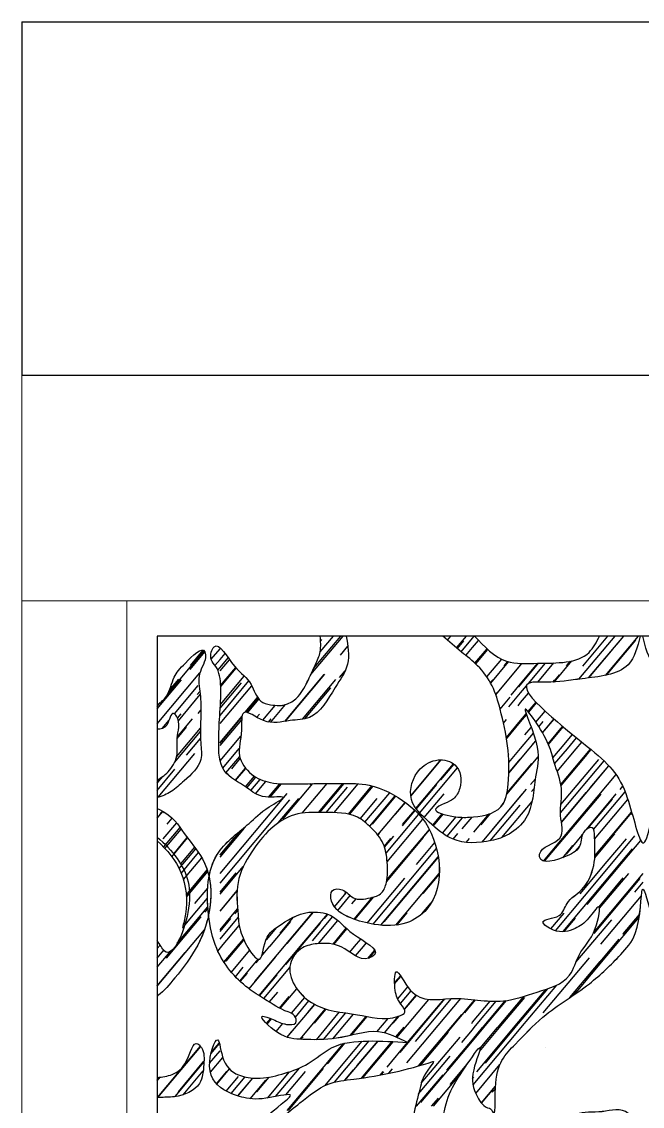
# Model space of a CAD drawing. Header units: millimetres. Extents: x 512961 to 1001058, y -961995 to -458543.
# Drawn here: x 934719 to 935132, y -883324 to -882603 of the extents above; entities that cross this region are included whole.
import ezdxf

# ---------------------------------------------------------------- set-up
doc = ezdxf.new("R2010")
doc.units = ezdxf.units.MM
doc.header["$MEASUREMENT"] = 0
doc.layers.add('txt', color=7, linetype='CONTINUOUS')
doc.layers.add('内线', color=8, linetype='CONTINUOUS')
doc.layers.add('填充', color=250, linetype='CONTINUOUS', lineweight=25)
doc.layers.add('家具外线总', color=147, linetype='CONTINUOUS', lineweight=13)

msp = doc.modelspace()

# ---------------------------------------------------------------- linework, layer by layer
at = {"layer": 'txt'}
for p, q in [((934719.5, -882602.91), (935749.5, -882602.91)), ((934719.5, -882602.91), (934719.5, -882837.91)), ((934719.5, -882837.91), (935568.41, -882837.91))]:
    msp.add_line(p, q, dxfattribs=at)
at = {"layer": '内线'}
for p, q in [((935425.6, -883011.33), (934809.5, -883011.33)), ((934809.5, -883011.33), (934809.5, -885159.02))]:
    msp.add_line(p, q, dxfattribs=at)
at = {"layer": '填充'}
for p, q in [((934911.74, -883036.83), (934933.14, -883011.33)), ((934913.68, -883032.64), (934931.57, -883011.33)), ((934917.87, -883021.95), (934926.78, -883011.33)), ((934918.19, -883014.82), (934919.09, -883013.75)), ((935002.49, -883013.99), (935004.72, -883011.33)), ((935002.52, -883014.02), (935004.77, -883011.33)), ((935008.54, -883019.23), (935015.17, -883011.33)), ((935009.1, -883019.7), (935013.44, -883014.53)), ((935011.61, -883021.78), (935019.14, -883012.8)), ((935015.97, -883011.51), (935016.12, -883011.33)), ((935019.14, -883012.8), (935020.37, -883011.33)), ((935019.14, -883019.06), (935023.19, -883014.24)), ((935089.92, -883039.99), (935113.96, -883011.33)), ((935092.46, -883031.32), (935109.23, -883011.33)), ((935096.3, -883039.19), (935119.68, -883011.33)), ((935107.61, -883037.48), (935129.56, -883011.33)), ((935108.31, -883037.33), (935127.76, -883014.15)), ((935115.24, -883016.82), (935119.85, -883011.33)), ((934816.76, -883049.51), (934840.7, -883020.97)), ((934831.56, -883033.5), (934841.32, -883021.87)), ((934831.61, -883030.82), (934840.12, -883020.68)), ((934845.44, -883026.79), (934851.33, -883019.77)), ((934851.33, -883019.77), (934851.63, -883019.42)), ((934931.35, -883024.04), (934936.29, -883018.16)), ((935014.74, -883024.3), (935019.14, -883019.06)), ((935020.8, -883029.41), (935028.84, -883019.83)), ((935020.86, -883029.46), (935028.9, -883019.88)), ((935021.31, -883029.87), (935029.35, -883020.29)), ((935096.49, -883039.17), (935112.71, -883019.84)), ((934847.97, -883030.9), (934851.33, -883026.9)), ((934851.33, -883026.9), (934854.67, -883022.91)), ((934851.33, -883032.22), (934856.76, -883025.75)), ((934851.41, -883034.56), (934857.71, -883027.06)), ((935028.74, -883038.54), (935038.61, -883026.78)), ((935031.29, -883042.71), (935043.2, -883028.51)), ((935040.29, -883031.22), (935042.68, -883028.36)), ((935073.44, -883041.91), (935085.19, -883027.91)), ((935081.68, -883031.21), (935084.29, -883028.1)), ((934809.5, -883069.63), (934837.95, -883035.72)), ((934849.83, -883034.01), (934851.33, -883032.22)), ((934851.75, -883044.18), (934861.74, -883032.28)), ((934851.78, -883044.95), (934862.09, -883032.67)), ((934930.83, -883038.81), (934934.53, -883034.4)), ((935034.67, -883050.37), (935051.16, -883030.72)), ((935051.09, -883030.49), (935051.16, -883030.41)), ((935051.16, -883043.75), (935063.16, -883029.44)), ((935051.16, -883043.18), (935062.67, -883029.45)), ((935051.16, -883030.41), (935051.83, -883029.61)), ((935051.16, -883030.72), (935052.08, -883029.62)), ((935056.37, -883042.79), (935067.63, -883029.37)), ((935062.65, -883041.93), (935073.31, -883029.23)), ((934809.5, -883059.79), (934825.8, -883040.36)), ((934817.7, -883047.39), (934823.93, -883039.97)), ((934851.33, -883064.07), (934870.51, -883041.22)), ((934851.46, -883059.23), (934865.51, -883042.48)), ((934851.6, -883056.82), (934867.43, -883037.94)), ((934894.4, -883068.08), (934920.6, -883036.86)), ((934894.82, -883068.01), (934921.03, -883036.78)), ((934906.1, -883066.59), (934928.27, -883040.17)), ((935031.03, -883042.25), (935032.61, -883040.37)), ((935044.87, -883050.66), (935051.16, -883043.18)), ((935072.67, -883041.96), (935074, -883040.36)), ((935073.1, -883041.93), (935077.11, -883037.16)), ((935084.56, -883040.73), (935084.78, -883040.47)), ((934820.98, -883063.06), (934836.86, -883044.15)), ((934823.67, -883067.63), (934838.21, -883050.3)), ((934836.2, -883050.26), (934837.96, -883048.16)), ((934851.33, -883069.59), (934872.51, -883044.35)), ((934907.78, -883066.28), (934925.07, -883045.67)), ((935034.59, -883050.15), (935035.73, -883048.8)), ((935043.34, -883058.31), (935051.16, -883049)), ((935049.96, -883045.18), (935051.16, -883043.75)), ((935051.16, -883049), (935055.06, -883044.35)), ((935051.16, -883055.63), (935056.51, -883049.25)), ((934809.5, -883058.17), (934811.64, -883055.61)), ((934868.12, -883062.04), (934876.35, -883052.23)), ((934868.62, -883062.06), (934876.59, -883052.57)), ((934869.64, -883062.29), (934877.17, -883053.32)), ((934879.78, -883067.35), (934888.1, -883057.44)), ((934884.99, -883068.72), (934894.89, -883056.91)), ((934892.96, -883057.34), (934892.99, -883057.31)), ((935037.55, -883059.96), (935044.2, -883052.04)), ((935049.47, -883057.64), (935051.16, -883055.63)), ((935056.18, -883061.61), (935061.43, -883055.35)), ((935056.39, -883061.85), (935061.65, -883055.58)), ((935056.55, -883062.04), (935061.82, -883055.77)), ((934823.07, -883065.9), (934825.44, -883063.08)), ((934836.79, -883062.81), (934838.6, -883060.65)), ((934851.33, -883082.04), (934865.99, -883064.57)), ((934875.79, -883065.35), (934877.61, -883063.18)), ((935051.16, -883067.59), (935054.89, -883063.14)), ((935051.16, -883068.09), (935055.01, -883063.49)), ((935051.16, -883068.47), (935055.11, -883063.76)), ((935061.27, -883068.49), (935067.38, -883061.21)), ((934812.77, -883072.85), (934817.48, -883067.24)), ((934822.8, -883079.49), (934829.11, -883071.97)), ((934822.89, -883078.57), (934833.11, -883066.39)), ((934851.33, -883082.66), (934865.87, -883065.34)), ((934851.33, -883084.1), (934865.73, -883066.95)), ((934883.59, -883068.51), (934885.28, -883066.49)), ((935039.79, -883069.17), (935041.79, -883066.79)), ((935041.68, -883078.89), (935051.16, -883067.59)), ((935041.74, -883079.3), (935051.16, -883068.09)), ((935041.79, -883079.63), (935051.16, -883068.47)), ((935054.06, -883077.09), (935058.29, -883072.04)), ((935063.33, -883071.67), (935066.26, -883068.18)), ((935065.71, -883075.65), (935073.35, -883066.54)), ((935065.78, -883075.77), (935073.45, -883066.63)), ((935069.46, -883082.96), (935079.12, -883071.44)), ((935069.66, -883083.4), (935079.46, -883071.72)), ((934821.13, -883095.37), (934838.3, -883074.91)), ((934822.46, -883091.54), (934838.32, -883072.64)), ((934829.05, -883090.63), (934838.38, -883079.51)), ((934851.41, -883094.41), (934865.22, -883077.95)), ((935051.16, -883086.18), (935059.7, -883076)), ((935077.66, -883086.31), (935085.64, -883076.81)), ((935077.68, -883086.31), (935085.65, -883076.81)), ((935082.24, -883086.31), (935088.36, -883079.02)), ((934853.11, -883099.14), (934864.11, -883086.02)), ((935043.35, -883095.49), (935051.16, -883086.18)), ((935043.37, -883102.48), (935056.93, -883086.31)), ((935056.93, -883086.31), (935061.29, -883081.12)), ((935058.65, -883084.06), (935061.24, -883080.97)), ((935072.61, -883092.35), (935077.68, -883086.31)), ((935072.61, -883092.34), (935077.66, -883086.31)), ((935073.8, -883096.37), (935082.24, -883086.31)), ((935075.5, -883101.35), (935088.11, -883086.31)), ((935077.95, -883110.01), (935097.64, -883086.55)), ((935088.11, -883086.31), (935091.86, -883081.85)), ((934810.27, -883118.53), (934834.63, -883089.5)), ((934855.27, -883102.26), (934864.43, -883091.34)), ((934859.13, -883099.53), (934864.83, -883092.74)), ((934978.11, -883117.47), (934998.08, -883093.67)), ((934978.14, -883117.74), (934998.33, -883093.68)), ((935041.95, -883116.42), (935062.8, -883091.57)), ((935043.05, -883090.2), (935043.3, -883089.9)), ((935043.37, -883102.27), (935050.97, -883093.22)), ((935077.87, -883123.43), (935103.14, -883093.32)), ((935078.05, -883110.59), (935097.98, -883086.84)), ((935078.08, -883110.73), (935095.47, -883090)), ((934809.5, -883113.93), (934821.37, -883099.78)), ((934861.49, -883107.3), (934868.32, -883099.16)), ((934861.73, -883107.45), (934868.5, -883099.38)), ((934981.6, -883126.07), (935006.64, -883096.23)), ((934984.03, -883128.99), (935009.22, -883098.98)), ((934998.11, -883106.96), (935006.93, -883096.46)), ((935042.14, -883115.52), (935058.52, -883096)), ((935077.68, -883128.93), (935106.65, -883094.4)), ((935078.33, -883135.34), (935109.92, -883097.69)), ((935097.39, -883112.27), (935109.76, -883097.52)), ((934809.5, -883109.24), (934813.36, -883104.64)), ((934856.1, -883103.14), (934856.6, -883102.55)), ((934868.34, -883111.59), (934874.21, -883104.6)), ((934869.24, -883112.2), (934875.14, -883105.17)), ((934871.79, -883114.05), (934878.02, -883106.63)), ((934874.96, -883116.16), (934881.82, -883107.98)), ((935057.68, -883110.15), (935060.97, -883106.22)), ((935066.41, -883160.94), (935114.62, -883103.49)), ((934883.48, -883118.46), (934891, -883109.5)), ((934883.68, -883118.46), (934891.2, -883109.51)), ((934884.73, -883118.48), (934892.2, -883109.57)), ((934893.12, -883133.19), (934913.04, -883109.46)), ((934905.89, -883129.12), (934922.46, -883109.37)), ((934905.95, -883129.11), (934922.51, -883109.36)), ((934911.33, -883110.18), (934911.92, -883109.47)), ((934916.81, -883128.55), (934932.96, -883109.31)), ((934917.76, -883128.56), (934933.91, -883109.31)), ((934921.98, -883128.59), (934936.07, -883111.8)), ((934927.17, -883128.67), (934943.2, -883109.56)), ((934936.64, -883129.71), (934952.36, -883110.98)), ((934937.39, -883129.89), (934953.09, -883111.17)), ((934947.71, -883135.1), (934964.13, -883115.53)), ((934981.83, -883126.37), (934995.58, -883109.98)), ((935032.1, -883140.63), (935055.14, -883113.17)), ((935058.45, -883114.66), (935060.16, -883112.63)), ((935078.29, -883135.03), (935094.85, -883115.29)), ((935099.68, -883139.89), (935120.63, -883114.92)), ((935117.24, -883113.33), (935119.03, -883111.2)), ((934851.33, -883169.23), (934895.98, -883116.02)), ((934851.33, -883175.61), (934897.79, -883120.24)), ((934890.01, -883135.58), (934903.64, -883119.34)), ((934936.73, -883129.73), (934948.15, -883116.12)), ((934944.55, -883132.86), (934955.81, -883119.44)), ((934950.82, -883137.84), (934967.82, -883117.58)), ((934952.68, -883136.38), (934968.25, -883117.84)), ((934956.18, -883143.6), (934974.37, -883121.92)), ((934968.08, -883129.73), (934974.53, -883122.04)), ((934987.07, -883132.01), (935000.31, -883116.22)), ((935025.6, -883148.36), (935052.48, -883116.32)), ((935038.62, -883145.29), (935058.79, -883121.26)), ((935067.15, -883161.11), (935104.65, -883116.42)), ((935094.89, -883139.97), (935114.71, -883116.35)), ((935095.9, -883139.31), (935112.32, -883119.74)), ((935100.36, -883146.45), (935122.49, -883120.08)), ((934809.5, -883132.52), (934812.04, -883129.49)), ((934811.57, -883129.43), (934811.88, -883129.06)), ((934811.88, -883129.06), (934813.02, -883127.71)), ((934812.04, -883129.49), (934812.4, -883129.06)), ((934812.4, -883129.06), (934813.37, -883127.9)), ((934813.7, -883128.95), (934814.19, -883128.37)), ((934961.68, -883155.64), (934983.41, -883129.74)), ((934972.54, -883137.44), (934981.01, -883127.34)), ((934972.68, -883136.71), (934980.74, -883127.09)), ((934992.78, -883137.16), (934999.08, -883129.65)), ((934993.02, -883137.37), (934999.41, -883129.75)), ((934993.21, -883137.53), (934999.68, -883129.82)), ((935020.11, -883141.77), (935030.35, -883129.56)), ((935024.85, -883136.81), (935031.17, -883129.26)), ((935030.91, -883147.49), (935050.77, -883123.82)), ((935100.54, -883157.45), (935124.98, -883128.33)), ((935111.52, -883144.87), (935125.09, -883128.71)), ((935124.59, -883130.03), (935125.24, -883129.25)), ((934813.56, -883146.27), (934822.53, -883135.58)), ((934816.17, -883136.4), (934819.57, -883132.35)), ((934962.45, -883161.35), (934986.2, -883133.04)), ((934999.23, -883142.42), (935008.37, -883131.53)), ((935002.28, -883144.42), (935012.5, -883132.25)), ((935012.25, -883139.57), (935018.86, -883131.68)), ((934813.85, -883151.62), (934824.76, -883138.62)), ((934814.69, -883152.5), (934825.47, -883139.65)), ((934851.33, -883158.27), (934867.51, -883139)), ((934851.33, -883157.02), (934865.1, -883140.61)), ((934956.3, -883143.76), (934957.33, -883142.54)), ((934960.64, -883151.62), (934966.78, -883144.31)), ((934962.27, -883173.52), (934990.51, -883139.87)), ((934977.26, -883156.15), (934990.67, -883140.17)), ((935006.32, -883146.42), (935009.5, -883142.64)), ((935081.6, -883156.35), (935092.18, -883143.74)), ((935091.67, -883143.81), (935092.64, -883142.65)), ((935100.46, -883158.78), (935113.83, -883142.85)), ((935112.91, -883161.3), (935127.2, -883144.27)), ((934819.3, -883158.02), (934829.73, -883145.58)), ((934820.75, -883155.85), (934829.56, -883145.35)), ((934851.33, -883156.77), (934860.66, -883145.66)), ((934960.5, -883151.21), (934965, -883145.86)), ((934962.07, -883174.64), (934986.63, -883145.37)), ((934981.86, -883163.13), (934994.13, -883148.5)), ((935006.45, -883146.47), (935006.49, -883146.43)), ((935015.03, -883148.5), (935017.16, -883145.96)), ((935025.62, -883148.35), (935026.34, -883147.49)), ((935079.16, -883158.72), (935085.91, -883150.68)), ((935087.28, -883154.66), (935090.55, -883150.76)), ((935108.8, -883161.3), (935121.5, -883146.16)), ((935119.25, -883161.3), (935131.01, -883147.29)), ((934824.16, -883165.93), (934835.26, -883152.7)), ((934825.35, -883162.83), (934834.6, -883151.81)), ((934825.58, -883169.12), (934837.14, -883155.34)), ((934827.02, -883173.29), (934839.26, -883158.71)), ((934953.19, -883202.93), (934995.34, -883152.69)), ((934958.34, -883203.61), (934996.45, -883158.19)), ((934960.4, -883201.35), (934996.48, -883158.36)), ((935100.51, -883157.99), (935105.76, -883151.74)), ((935118.49, -883161.3), (935125.61, -883152.8)), ((934851.33, -883183), (934866.79, -883164.57)), ((935074.33, -883207.27), (935112.91, -883161.3)), ((935079.53, -883207.72), (935118.49, -883161.3)), ((935090.78, -883182.77), (935108.8, -883161.3)), ((935095.38, -883189.75), (935119.25, -883161.3)), ((934828.91, -883183.74), (934842.91, -883167.05)), ((934828.99, -883184.9), (934843.19, -883167.97)), ((934829.93, -883182.27), (934842.85, -883166.87)), ((934851.33, -883181.68), (934862.17, -883168.76)), ((934949.13, -883202.14), (934974.18, -883172.28)), ((934962.16, -883174.14), (934966.51, -883168.97)), ((934968.26, -883203.56), (934997.09, -883169.2)), ((934986.44, -883182.57), (934997.06, -883169.92)), ((935099.73, -883208.37), (935132.66, -883169.12)), ((935099.96, -883209.2), (935130.68, -883172.58)), ((935103.3, -883191.34), (935119.45, -883172.09)), ((935103.66, -883192.33), (935123.02, -883169.27)), ((934834.53, -883189.25), (934843.13, -883179)), ((935127.07, -883181.6), (935132.66, -883174.93)), ((934832.29, -883198.3), (934843, -883185.54)), ((934851.33, -883194.14), (934862.69, -883180.61)), ((934851.33, -883194.2), (934862.68, -883180.67)), ((934927.36, -883191.28), (934935.37, -883181.73)), ((934929.65, -883193.81), (934937.93, -883183.94)), ((934934.27, -883182.47), (934935.08, -883181.51)), ((934938.87, -883189.45), (934941.74, -883186.02)), ((934940.42, -883199.56), (934952.6, -883185.05)), ((934940.74, -883199.67), (934953.13, -883184.91)), ((934940.99, -883199.76), (934953.55, -883184.8)), ((935104.56, -883216.17), (935131.46, -883184.11)), ((934837.39, -883198.3), (934843.26, -883191.3)), ((934841.28, -883194.98), (934843.35, -883192.51)), ((934851.33, -883206.59), (934862.99, -883192.69)), ((934861.13, -883196.04), (934863.07, -883193.73)), ((934895.88, -883215.77), (934913.47, -883194.81)), ((934985.56, -883196.1), (934991.68, -883188.8)), ((934991.04, -883189.55), (934991.71, -883188.74)), ((934828.14, -883203.25), (934832.29, -883198.3)), ((934828.14, -883210.64), (934838.49, -883198.3)), ((934828.14, -883209.32), (934837.39, -883198.3)), ((934838.49, -883198.3), (934838.74, -883198)), ((934851.33, -883212.79), (934863.43, -883198.37)), ((934851.33, -883207.72), (934858.6, -883199.06)), ((934884.4, -883217.76), (934898.31, -883201.19)), ((934891.29, -883208.79), (934900.19, -883198.19)), ((934893.96, -883217.76), (934912.84, -883195.25)), ((934900.84, -883198.16), (934901.23, -883197.7)), ((934904.67, -883217.76), (934922.73, -883196.23)), ((934912.77, -883213.92), (934926.25, -883197.86)), ((934916.74, -883215.82), (934929.68, -883200.4)), ((934920.69, -883199.23), (934923.1, -883196.36)), ((934968.9, -883203.48), (934975.69, -883195.39)), ((935071.24, -883206.06), (935080.03, -883195.59)), ((935080.19, -883207.85), (935087.7, -883198.9)), ((935086.98, -883249.58), (935130, -883198.31)), ((935087.98, -883228.18), (935111.71, -883199.91)), ((935119.24, -883209.84), (935130.22, -883196.76)), ((935119.33, -883209.42), (935130.27, -883196.37)), ((934822.96, -883215.5), (934828.14, -883209.32)), ((934827.79, -883203.66), (934828.14, -883203.25)), ((934828.14, -883221.84), (934840.94, -883206.58)), ((934839.12, -883208.69), (934840.98, -883206.47)), ((934852.41, -883217.76), (934864.1, -883203.83)), ((934882.18, -883213.2), (934889.04, -883205.02)), ((934905.15, -883217.76), (934918.16, -883202.25)), ((934926.45, -883216.2), (934935.3, -883205.66)), ((934926.81, -883216.28), (934935.54, -883205.87)), ((934927.08, -883216.34), (934935.72, -883206.04)), ((934815.7, -883225.46), (934828.14, -883210.64)), ((934862.76, -883217.76), (934866.94, -883212.77)), ((934862.86, -883217.76), (934866.98, -883212.85)), ((934863.66, -883217.76), (934867.25, -883213.47)), ((934940.75, -883217.76), (934944.93, -883212.78)), ((934946.64, -883217.76), (934948.74, -883215.26)), ((934948.05, -883215.87), (934948.63, -883215.18)), ((935093.66, -883240.33), (935116.71, -883212.87)), ((934809.5, -883219.08), (934811.45, -883216.75)), ((934809.5, -883225.47), (934813.88, -883220.24)), ((934809.5, -883231.54), (934818.18, -883221.19)), ((934809.5, -883243.99), (934828.14, -883221.77)), ((934809.5, -883244.06), (934828.14, -883221.84)), ((934828.14, -883221.77), (934828.36, -883221.51)), ((934849.87, -883220.79), (934852.57, -883217.57)), ((934853.98, -883228.22), (934862.92, -883217.57)), ((934854.03, -883228.29), (934863.02, -883217.57)), ((934855.41, -883227.58), (934863.81, -883217.57)), ((934858.94, -883234.89), (934871.03, -883220.47)), ((934874.44, -883241.02), (934894.11, -883217.57)), ((934877.28, -883250.4), (934904.82, -883217.57)), ((934878.96, -883224.24), (934884.56, -883217.57)), ((934879.35, -883223.01), (934880.53, -883221.61)), ((934895.12, -883229.71), (934905.3, -883217.57)), ((934937.57, -883221.55), (934940.75, -883217.76)), ((934941.41, -883223.99), (934946.64, -883217.76)), ((934949.7, -883225.68), (934954.25, -883220.25)), ((934950.46, -883225.46), (934954.46, -883220.69)), ((934864.48, -883240.74), (934876.63, -883226.26)), ((934870.62, -883245.88), (934888.2, -883224.92)), ((934875.26, -883228.65), (934877.24, -883226.29)), ((935066.16, -883261.94), (935096.88, -883225.33)), ((935083.85, -883251.7), (935103.97, -883227.72)), ((934861.54, -883237.8), (934866.82, -883231.51)), ((934864.84, -883241.07), (934869.5, -883235.51)), ((934877.59, -883250.6), (934889.36, -883236.57)), ((934880.47, -883252.42), (934897.77, -883231.8)), ((934967.4, -883241.77), (934971.25, -883237.18)), ((934967.43, -883242.59), (934971.57, -883237.66)), ((934967.42, -883242.43), (934968.78, -883240.82)), ((934969.47, -883252.62), (934976.16, -883244.64)), ((935051.37, -883271.82), (935075.25, -883243.36)), ((934884.1, -883254.72), (934889.71, -883248.03)), ((934890.83, -883258.66), (934897.35, -883250.89)), ((934891.12, -883258.81), (934897.38, -883251.35)), ((934891.35, -883258.92), (934902.38, -883245.78)), ((934898.8, -883262.12), (934907.61, -883251.61)), ((934971, -883288.16), (935000.82, -883252.62)), ((934971.31, -883255.69), (934978.34, -883247.31)), ((934973.91, -883259.42), (934981.69, -883250.15)), ((934974.02, -883259.65), (934981.89, -883250.28)), ((934975.6, -883295.14), (935011.47, -883252.39)), ((934981.39, -883280.85), (935005.33, -883252.32)), ((935035.77, -883271.82), (935053.31, -883250.92)), ((935036.97, -883271.82), (935053.89, -883251.65)), ((935046.5, -883271.82), (935067.97, -883246.22)), ((935047.42, -883271.82), (935069.26, -883245.78)), ((935084.47, -883251.28), (935087.9, -883247.19)), ((934896.01, -883278.09), (934914.29, -883256.31)), ((934901.43, -883264.61), (934910.43, -883253.89)), ((934904.59, -883279.44), (934921.52, -883259.26)), ((934909.65, -883261.64), (934914.17, -883256.25)), ((934914.25, -883268.61), (934921.98, -883259.39)), ((934968.92, -883278.18), (934990.1, -883252.94)), ((934976.02, -883281.63), (935000.33, -883252.66)), ((934983.88, -883296.99), (935019.11, -883255.01)), ((934989.14, -883253.04), (934989.29, -883252.85)), ((935013.99, -883261.84), (935019.11, -883255.74)), ((935019.14, -883254.97), (935020.65, -883253.16)), ((935019.14, -883255.69), (935021.22, -883253.22)), ((935019.14, -883268.15), (935030.95, -883254.08)), ((935019.73, -883253.75), (935020.26, -883253.12)), ((935020.17, -883271.82), (935034.97, -883254.18)), ((935025.75, -883271.82), (935040.85, -883253.82)), ((935026.52, -883271.82), (935041.71, -883253.71)), ((934882.2, -883268.94), (934885.01, -883265.6)), ((934882.43, -883269.17), (934885.32, -883265.73)), ((934882.61, -883269.34), (934885.56, -883265.82)), ((934915.4, -883279.69), (934930.85, -883261.28)), ((934915.42, -883279.69), (934930.86, -883261.28)), ((934920.05, -883279.6), (934934.92, -883261.88)), ((934935.5, -883268.19), (934940.16, -883262.64)), ((934937.92, -883276.89), (934948.55, -883264.23)), ((934938.65, -883276.72), (934949.05, -883264.33)), ((934938.83, -883276.68), (934949.17, -883264.36)), ((934955.61, -883274.4), (934963.04, -883265.55)), ((934960.67, -883275.21), (934969.95, -883264.15)), ((934966.41, -883268.71), (934970.36, -883264.01)), ((934983.32, -883297.15), (935012.05, -883262.91)), ((934888.61, -883274.26), (934893.08, -883268.93)), ((934926.33, -883279.12), (934935.5, -883268.19)), ((934968.28, -883277.89), (934973.78, -883271.34)), ((935011.99, -883281.57), (935019.11, -883273.09)), ((935018.58, -883268.82), (935019.11, -883268.19)), ((935019.11, -883273.09), (935020.28, -883271.68)), ((935019.11, -883279.73), (935025.86, -883271.68)), ((935019.11, -883280.65), (935026.63, -883271.68)), ((935019.53, -883309.76), (935051.48, -883271.68)), ((935021.97, -883301.05), (935046.61, -883271.68)), ((935023.78, -883287.53), (935037.08, -883271.68)), ((935024.35, -883285.43), (935035.88, -883271.68)), ((935027.77, -883295.24), (935047.53, -883271.68)), ((934895.88, -883278.05), (934898.9, -883274.45)), ((934905.14, -883279.46), (934906.56, -883277.77)), ((934935.5, -883298.37), (934950.44, -883280.56)), ((934935.5, -883305.56), (934956.44, -883280.6)), ((934935.5, -883293.1), (934945.93, -883280.67)), ((934942.55, -883296.8), (934956.14, -883280.6)), ((934945.36, -883305.21), (934965.69, -883280.98)), ((934946.37, -883305.06), (934966.53, -883281.03)), ((934984.7, -883296.75), (935003.23, -883274.65)), ((934984.78, -883321.56), (935019.11, -883280.65)), ((934985.12, -883308.69), (935010.9, -883277.97)), ((935002.11, -883299.99), (935019.11, -883279.73)), ((934809.71, -883318.16), (934838.36, -883284.02)), ((934809.98, -883318.14), (934838.48, -883284.18)), ((934844.43, -883295.36), (934851.33, -883287.14)), ((934845.29, -883289.09), (934850.96, -883282.33)), ((934845.47, -883288.31), (934850.85, -883281.9)), ((934896.07, -883326.77), (934933.45, -883282.23)), ((934922.69, -883295.74), (934934.17, -883282.06)), ((934923.43, -883295.04), (934934.35, -883282.02)), ((934962.4, -883297.86), (934976.01, -883281.64)), ((935067.53, -883285.21), (935067.53, -883285.21)), ((934821.42, -883317.53), (934840.63, -883294.64)), ((934823.67, -883314.28), (934840.67, -883294.03)), ((934844.94, -883301.39), (934853.18, -883291.57)), ((934921.19, -883310.16), (934935.5, -883293.1)), ((934983.27, -883315.8), (935004.31, -883290.72)), ((935004.24, -883309.39), (935016.41, -883294.88)), ((934826.89, -883316.28), (934840.14, -883300.48)), ((934849, -883309), (934855.91, -883300.77)), ((934849.17, -883309.19), (934857.6, -883299.14)), ((934882.86, -883318.47), (934897.45, -883301.08)), ((934882.88, -883318.47), (934897.47, -883301.08)), ((934888.27, -883317.48), (934904.18, -883298.52)), ((934895.14, -883316.29), (934908.08, -883300.87)), ((934897.12, -883326.22), (934920.16, -883298.76)), ((934927.43, -883307.98), (934935.5, -883298.37)), ((934935.5, -883305.2), (934940.01, -883299.82)), ((934957.98, -883303.13), (934959.87, -883300.88)), ((934958.52, -883303.03), (934960.25, -883300.97)), ((934963.63, -883302.02), (934966.03, -883299.16)), ((934981.99, -883323.96), (934999.58, -883303.01)), ((934993.21, -883323.96), (935011.44, -883302.23)), ((935021.32, -883315.37), (935037.44, -883296.16)), ((934809.5, -883307.03), (934811.55, -883304.58)), ((934809.5, -883306.27), (934810.85, -883304.65)), ((934855.39, -883313.85), (934863.58, -883304.09)), ((934858.75, -883315.48), (934867.98, -883304.48)), ((934863.11, -883317.1), (934873.09, -883305.2)), ((934863.24, -883317.14), (934873.25, -883305.22)), ((934871.44, -883318.94), (934881.86, -883306.53)), ((934875.84, -883314.38), (934884.09, -883304.56)), ((934896.8, -883326.77), (934915.75, -883304.19)), ((934934.25, -883306.69), (934935.5, -883305.2)), ((934934.59, -883306.64), (934935.5, -883305.56)), ((935019.2, -883305.44), (935020.08, -883304.39)), ((935019.26, -883304.28), (935019.43, -883304.07)), ((935025.06, -883321.76), (935034.47, -883310.55)), ((935025.19, -883321.92), (935034.45, -883310.9)), ((935032.35, -883314.68), (935034.39, -883312.26)), ((934992.02, -883323.96), (934996.56, -883318.54))]:
    msp.add_line(p, q, dxfattribs=at)
for points in [[(934976.05, -883281.64), (934956.73, -883274.49), (934928.83, -883278.78), (934906.3, -883279.5), (934889.49, -883274.85), (934879.47, -883264.13), (934886.62, -883266.27), (934895.57, -883269.49), (934901.65, -883268.42), (934900.94, -883263.77), (934896.64, -883261.27), (934880.9, -883252.69), (934870.17, -883245.54), (934849.13, -883219.14), (934843.75, -883196.59), (934850.45, -883155.1), (934870.67, -883135.89), (934883.93, -883124.96), (934893.21, -883118.67), (934881.61, -883118.33), (934869.01, -883112.04), (934854.1, -883100.78), (934850.45, -883081.57), (934851.11, -883064.68), (934851.78, -883044.81), (934848.46, -883031.56), (934845.48, -883026.92), (934847.37, -883018.47), (934860.92, -883031.32), (934872.04, -883043.47), (934878.47, -883054.58), (934884.9, -883057.01), (934896.19, -883056.49), (934903.31, -883051.46), (934910.09, -883040.35), (934914.78, -883030.28), (934917.91, -883021.77), (934917.91, -883011.33)], [(934935.17, -883011.33), (934936.09, -883030.02), (934927.85, -883045.57), (934910.75, -883065.39), (934897.94, -883067.53), (934880.24, -883067.53), (934867.11, -883062.35), (934865.58, -883073.94), (934864.36, -883091.01), (934872.3, -883103.21), (934884.81, -883108.7), (934902.51, -883109.62), (934932.12, -883109.31), (934950.43, -883110.53), (934975.46, -883122.73), (934985.53, -883132.19), (934988.76, -883192.87), (934975.36, -883201.98), (934953.91, -883203.05), (934938.36, -883198.77), (934925.49, -883187.51), (934926.03, -883180.55), (934932.46, -883180.01), (934939.97, -883185.37), (934951.23, -883185.37), (934958.74, -883182.15), (934961.95, -883175.19), (934962.49, -883161.79), (934959.81, -883149.47), (934951.77, -883138.76), (934942.65, -883131.79), (934920.67, -883128.58), (934900.83, -883130.18), (934872.41, -883154.83), (934863.3, -883175.19), (934863.3, -883196.62), (934865.44, -883208.95), (934877.77, -883226.09), (934882.6, -883211.62), (934889.57, -883204.66), (934910.48, -883195.01), (934924.96, -883197.16), (934939.97, -883209.48), (934953.91, -883223.41), (934950.16, -883225.55), (934931.93, -883218.05), (934915.84, -883215.91), (934906.19, -883218.59), (934898.15, -883229.31), (934912.09, -883255.02), (934942.65, -883263.06), (934970, -883264.13), (934974.29, -883261.45), (934971.6, -883256.09), (934967.85, -883246.99), (934968.39, -883234.66), (934978.04, -883246.99), (935004.85, -883252.34), (935039.7, -883253.95), (935062.22, -883248.06), (935083.67, -883236.81), (935090.1, -883223.41), (935100.83, -883205.73), (935102.97, -883191.26), (935096.54, -883198.77), (935087.42, -883205.73), (935072.95, -883206.8), (935065.97, -883201.44), (935076.7, -883197.16), (935082.06, -883189.12), (935091.71, -883180.01), (935099.75, -883163.94), (935100.29, -883144.65), (935098.68, -883138.76), (935093.86, -883140.9), (935090.64, -883150.54), (935082.06, -883157.51), (935063.83, -883158.05), (935063.83, -883156.44), (935077.23, -883145.72), (935077.77, -883130.72), (935078.3, -883112.5), (935073.48, -883095.36), (935069.73, -883083.57), (935054.18, -883060), (935062.22, -883085.18), (935061.15, -883105), (935054.72, -883132.33), (935043.46, -883143.04), (935031.66, -883147.33), (935005.92, -883146.26), (934990.37, -883135.01), (934978.58, -883120), (934984.48, -883099.64), (934996.27, -883093.75), (935007.53, -883096.97), (935010.75, -883112.5), (935006.46, -883119.47), (935000.56, -883122.68), (934994.66, -883126.43), (935006.46, -883131.25), (935017.18, -883131.79), (935038.09, -883124.83), (935042.92, -883109.82), (935037.56, -883060), (935032.19, -883044.46), (935022.54, -883031.06), (935011.82, -883021.96), (934999.49, -883011.33)], [(935020.43, -883011.33), (935041.8, -883028.09), (935062.71, -883029.45), (935096.65, -883022.18), (935103.66, -883011.33)], [(935130.65, -883011.33), (935122.64, -883030.39), (935091.99, -883039.72), (935067.99, -883042.05), (935058.41, -883042.14), (935095.35, -883084.68), (935122.08, -883118.86), (935132.31, -883148.8), (935145.46, -883109.36), (935163.73, -883087.46), (935184.93, -883067.74), (935201, -883053.14), (935212.7, -883042.92), (935196.62, -883047.3), (935174.7, -883045.11), (935151.31, -883039.26), (935140.35, -883031.23), (935132.31, -883011.33)], [(934967.99, -883512.17), (934965.86, -883507.9), (934955.17, -883510.46), (934926.55, -883509.18), (934906.9, -883506.19), (934882.12, -883494.66), (934868.45, -883477.59), (934856.05, -883462.64), (934843.34, -883427.7), (934845.33, -883395.75), (934852.51, -883379.9), (934877.59, -883336.13), (934892.04, -883322.56), (934898.18, -883316.87), (934884.6, -883318.18), (934867.07, -883318.18), (934856.12, -883314.24), (934844.41, -883297.37), (934849.78, -883279.86), (934853.72, -883293.08), (934865.52, -883303.81), (934878.04, -883305.23), (934894.49, -883302.02), (934909.88, -883295.58), (934925.97, -883284.86), (934949.58, -883280.57), (934976.05, -883281.64)]]:
    msp.add_spline(points, degree=3, dxfattribs=at)
for points, knots in [([(934844.05, -883171.34), (934845.13, -883165.47), (934850.29, -883151.15), (934869.63, -883137.98), (934879.63, -883126.67), (934899.21, -883116.66), (934878.39, -883120.2), (934868.8, -883110.68), (934850.73, -883102.66), (934850.22, -883082.05), (934851.08, -883063.74), (934852.39, -883047.16), (934850.84, -883033.31), (934843.86, -883026.7), (934848.35, -883010.88), (934860.59, -883034.04), (934872.63, -883040.64), (934875.84, -883054.72), (934886.39, -883057.65), (934895.72, -883057.88), (934904.97, -883050.86), (934909.88, -883040.9), (934914.46, -883030.95), (934918.84, -883021.47), (934918.23, -883014.87), (934917.91, -883011.33)], [207.964927, 207.964927, 207.964927, 207.964927, 222.698126, 246.03996, 260.419259, 269.801299, 279.512328, 291.296044, 306.937716, 323.301936, 337.449089, 354.089607, 365.518618, 370.132485, 377.376785, 393.003541, 406.78764, 417.529052, 423.278847, 432.742429, 440.040737, 450.931542, 460.227091, 467.812622, 476.54903, 476.54903, 476.54903, 476.54903]), ([(934935.17, -883011.33), (934936.33, -883017.79), (934938.58, -883030.32), (934925.85, -883047.45), (934916.28, -883066.79), (934895.96, -883067.03), (934882.36, -883071.45), (934864.58, -883056.88), (934866.61, -883077.43), (934861.61, -883090.02), (934871.31, -883104.41), (934886.01, -883109.96), (934906.56, -883109.5), (934928.27, -883109.29), (934953.86, -883109.3), (934972.24, -883119.46), (934997.68, -883141.73), (935002.96, -883185.05), (934974.24, -883204.44), (934955.35, -883204.05), (934938.11, -883199.37), (934925.17, -883192.4), (934924.35, -883179.22), (934934.33, -883179.17), (934939.65, -883187.56), (934950.29, -883185.75), (934959.5, -883183.27), (934962.98, -883173.15), (934962.8, -883162.16), (934960.83, -883148.7), (934952.46, -883138.99), (934940.22, -883128.52), (934921.35, -883128.7), (934894.19, -883128.1), (934874.02, -883150.12), (934861.25, -883174.24), (934863.21, -883194.32), (934864.21, -883210.38), (934879.66, -883235.98), (934880.17, -883211.33), (934893, -883202.13), (934906.91, -883193.22), (934928.13, -883196.17), (934936.19, -883209.5), (934959.95, -883220.49), (934944.76, -883228.92), (934933.58, -883215.81), (934917.9, -883215.21), (934904.61, -883217.77), (934892.43, -883233.94), (934911.41, -883260.91), (934941.99, -883261.39), (934961.15, -883267.97), (934976.26, -883261.72), (934969.99, -883254.54), (934967.18, -883247.75), (934967.09, -883226.87), (934980.1, -883257.03), (935007.81, -883249.28), (935036.26, -883257.22), (935062, -883247.74), (935084.28, -883241.69), (935089.87, -883220.06), (935100.82, -883211.93), (935105.78, -883185.13), (935096.01, -883200.67), (935087.05, -883206.62), (935075.7, -883209.75), (935060.92, -883199.55), (935078.89, -883199.38), (935081.33, -883187.06), (935094.15, -883180.21), (935101.36, -883162.91), (935100.47, -883150.95), (935100.03, -883136.91), (935090.94, -883141.68), (935092.3, -883151.92), (935081.23, -883158.77), (935063.76, -883164.04), (935063.75, -883150.86), (935082.2, -883148.99), (935075.93, -883128.86), (935080.43, -883112.79), (935073.35, -883096.72), (935069.95, -883079.8), (935045.61, -883045.75), (935065.67, -883085.38), (935059.96, -883106.69), (935059.39, -883130.03), (935044.71, -883143.5), (935027.7, -883149.08), (935006.6, -883149.7), (934990.62, -883135.15), (934974.42, -883120.91), (934981.04, -883099.77), (934995.36, -883092.27), (935010.64, -883095.67), (935012.85, -883110.45), (935007.18, -883119.87), (935000.94, -883122.44), (934989.74, -883127.75), (935007.45, -883131.9), (935019.69, -883132.06), (935040.06, -883129.08), (935045.48, -883097.2), (935040.89, -883070.9), (935033.06, -883044.05), (935023.62, -883031.07), (935011.12, -883021.64), (935003.55, -883014.93), (934999.49, -883011.33)], [0, 0, 0, 0, 15.656705, 30.387061, 52.292814, 63.165698, 77.981727, 89.790381, 99.574477, 113.902957, 126.083554, 137.518359, 152.354107, 177.131991, 192.488985, 215.790988, 227.351199, 278.211896, 291.773438, 309.747432, 323.243134, 337.550395, 343.39715, 348.801735, 356.520295, 365.94265, 372.777199, 379.197854, 390.416544, 400.970557, 412.182969, 421.783767, 440.375625, 457.036049, 488.51654, 507.185442, 525.123361, 535.591257, 553.266412, 566.028018, 574.275641, 593.546139, 605.795377, 622.051337, 638.543825, 642.159435, 658.656922, 672.238843, 680.621297, 691.835285, 716.317688, 742.763441, 765.666091, 769.900647, 774.915424, 783.159535, 793.482305, 806.581698, 829.461872, 858.660873, 878.144272, 898.412167, 910.848625, 928.155425, 940.394045, 948.663855, 958.263456, 970.413977, 977.773276, 987.437396, 995.523937, 1006.630002, 1021.672602, 1037.821382, 1042.932518, 1047.353033, 1055.860147, 1065.108599, 1080.37194, 1081.717974, 1096.078103, 1108.641865, 1123.894312, 1138.800397, 1149.154723, 1172.787665, 1194.911926, 1211.528041, 1235.02056, 1248.029134, 1258.535124, 1280.093377, 1296.156923, 1312.128169, 1329.868341, 1340.903128, 1350.702515, 1363.981955, 1370.829218, 1376.448454, 1382.299412, 1392.962815, 1401.951809, 1420.396481, 1433.585119, 1475.527028, 1489.283159, 1503.099581, 1514.874092, 1528.494789, 1528.494789, 1528.494789, 1528.494789]), ([(935020.43, -883011.33), (935027.07, -883018.37), (935038.82, -883030.84), (935066.95, -883028.75), (935093.99, -883030.09), (935101.6, -883015.33), (935103.66, -883011.33)], [0, 0, 0, 0, 22.724807, 40.261186, 69.313209, 80.122419, 80.122419, 80.122419, 80.122419]), ([(935130.65, -883011.33), (935128.83, -883018.56), (935124.21, -883037), (935093.16, -883038.94), (935073.9, -883042.67), (935038.89, -883040.21), (935101.21, -883088.46), (935121.44, -883107.27), (935133.96, -883170), (935140.54, -883106.75), (935163.33, -883088.27), (935184.33, -883068.52), (935196.6, -883056.1), (935220.44, -883038.31), (935191.98, -883051.04), (935174.98, -883044.02), (935154.03, -883042.19), (935137, -883030.39), (935134.09, -883018.57), (935132.31, -883011.33)], [0, 0, 0, 0, 17.299905, 44.117941, 64.293503, 72.311887, 119.463569, 155.775279, 182.253592, 217.044031, 240.915726, 265.140316, 283.318037, 296.315612, 310.260937, 328.697775, 348.869437, 360.244855, 378.205382, 378.205382, 378.205382, 378.205382]), ([(934809.46, -883057.04), (934811.96, -883055.63), (934817.77, -883050.48), (934819.81, -883038.1), (934827.44, -883030.1), (934840.58, -883016.93), (934842.48, -883027.87), (934835.66, -883036.06), (934838.71, -883050.13), (934838.63, -883065.38), (934837.89, -883079.73), (934840.27, -883096.29), (934829.05, -883106.17), (934819.21, -883115.14), (934812.93, -883117.89), (934809.5, -883118.73)], [60.56051, 60.56051, 60.56051, 60.56051, 67.452711, 78.828711, 88.91012, 101.458527, 103.138342, 114.179316, 125.380149, 137.238836, 152.715267, 161.934514, 176.958228, 186.322097, 195.25163, 195.25163, 195.25163, 195.25163]), ([(934809.5, -883057.02), (934811.98, -883055.61), (934817.77, -883050.46), (934819.81, -883038.1), (934827.44, -883030.1), (934840.58, -883016.93), (934842.48, -883027.87), (934835.66, -883036.06), (934838.71, -883050.13), (934838.63, -883065.38), (934837.89, -883079.73), (934840.27, -883096.29), (934829.05, -883106.17), (934819.21, -883115.14), (934812.93, -883117.89), (934809.5, -883118.73)], [60.594989, 60.594989, 60.594989, 60.594989, 67.452711, 78.828711, 88.91012, 101.458527, 103.138342, 114.179316, 125.380149, 137.238836, 152.715267, 161.934514, 176.958228, 186.322097, 195.25163, 195.25163, 195.25163, 195.25163]), ([(934809.5, -883107.06), (934812.61, -883105.38), (934818.75, -883100.88), (934823.93, -883090.35), (934821.61, -883078.03), (934825.88, -883068.36), (934818.65, -883060.29), (934817.42, -883072.2), (934812.04, -883073.25), (934809.5, -883073.3)], [305.908242, 305.908242, 305.908242, 305.908242, 314.697363, 324.760411, 333.146023, 345.729262, 347.886126, 355.405224, 361.35985, 361.35985, 361.35985, 361.35985]), ([(934809.5, -883107.06), (934812.61, -883105.38), (934818.75, -883100.88), (934823.93, -883090.35), (934821.61, -883078.03), (934825.88, -883068.36), (934818.65, -883060.29), (934817.42, -883072.2), (934812.04, -883073.25), (934809.5, -883073.3)], [305.908242, 305.908242, 305.908242, 305.908242, 314.697363, 324.760411, 333.146023, 345.729262, 347.886126, 355.405224, 361.35985, 361.35985, 361.35985, 361.35985]), ([(934809.5, -883126), (934809.87, -883126.16), (934820.7, -883131.02), (934825.57, -883141.72), (934839.36, -883156.58), (934843.16, -883167.21), (934844.05, -883171.34)], [219.992292, 219.992292, 219.992292, 219.992292, 220.673556, 240.245133, 257.705234, 268.099913, 268.099913, 268.099913, 268.099913]), ([(934809.5, -883126), (934809.87, -883126.16), (934820.7, -883131.02), (934825.57, -883141.72), (934850.31, -883168.37), (934843.94, -883209.96), (934823.55, -883236.1), (934814.25, -883247.27), (934809.61, -883250.75), (934809.5, -883250.83)], [219.992292, 219.992292, 219.992292, 219.992292, 220.673556, 240.245133, 257.705234, 305.750655, 327.903863, 341.830162, 342.174685, 342.174685, 342.174685, 342.174685]), ([(934809.5, -883145), (934814.63, -883149.24), (934827.64, -883163.39), (934836.09, -883187.39), (934818.1, -883230.51), (934811.38, -883216.34), (934809.5, -883213.83)], [137.571199, 137.571199, 137.571199, 137.571199, 153.866324, 184.550665, 209.620504, 216.876766, 216.876766, 216.876766, 216.876766]), ([(934809.5, -883145), (934814.63, -883149.24), (934827.64, -883163.39), (934836.09, -883187.39), (934818.1, -883230.51), (934811.38, -883216.34), (934809.5, -883213.83)], [137.571199, 137.571199, 137.571199, 137.571199, 153.866324, 184.550665, 209.620504, 216.876766, 216.876766, 216.876766, 216.876766]), ([(934809.5, -883147.46), (934816.19, -883153.39), (934828.02, -883167.76), (934830.2, -883190.35), (934827.12, -883202.41), (934826.35, -883205.47)], [440.233839, 440.233839, 440.233839, 440.233839, 462.257424, 485.611826, 493.537906, 493.537906, 493.537906, 493.537906]), ([(934809.5, -883147.46), (934816.19, -883153.39), (934828.02, -883167.76), (934830.2, -883190.35), (934827.12, -883202.41), (934826.35, -883205.47)], [440.233839, 440.233839, 440.233839, 440.233839, 462.257424, 485.611826, 493.537906, 493.537906, 493.537906, 493.537906]), ([(935030.39, -883325.31), (935030.39, -883325.31), (935026.76, -883324.73), (935020.17, -883315.07), (935017.29, -883302.81), (935028.63, -883276.98), (935011.69, -883301.77), (935000.7, -883318.3), (934995.15, -883354.33), (935021.08, -883376.55), (935049.04, -883382.32), (935075.28, -883384.29), (935098.15, -883376.39), (935111.13, -883366.23), (935114.55, -883350.12), (935098.11, -883348.26), (935092.76, -883361.25), (935072.95, -883361.09), (935075.07, -883341.49), (935086.17, -883326.46), (935105.29, -883329.06), (935124.96, -883322.15), (935134.78, -883354.88), (935137.3, -883329.85), (935152.82, -883329.19), (935167.68, -883329.82), (935189.01, -883332.69), (935190.27, -883355.07), (935174.6, -883361.12), (935169.87, -883348.1), (935156.59, -883347.96), (935151.8, -883364.45), (935166.25, -883376.54), (935186.42, -883382.22), (935208.99, -883381.13), (935232.11, -883378.57), (935247.74, -883364.74), (935262.71, -883351.14), (935265.44, -883331.76), (935259.18, -883314.18), (935261.29, -883297.47), (935237.97, -883278), (935249.17, -883308.48), (935231.21, -883339.59), (935228.92, -883306.9), (935222.48, -883287.14), (935194.88, -883274.99), (935178.25, -883245.62), (935142.91, -883232.63), (935130.62, -883155.6), (935131.42, -883208.11), (935115.48, -883225.74), (935095.07, -883245.73), (935068.51, -883260.39), (935045.47, -883285.42), (935032.22, -883297.45), (935035.15, -883334.31), (935031.5, -883325.49), (935030.39, -883325.31)], [0, 0, 0, 0, 0, 9.239426, 24.39488, 37.337201, 51.009064, 68.414454, 100.547872, 125.816942, 145.6722, 172.099656, 190.775985, 204.6916, 213.506347, 222.959634, 233.241143, 245.685082, 256.568199, 273.147471, 287.73828, 302.279167, 318.954784, 329.628839, 339.950773, 352.909002, 370.129315, 385.667487, 391.733819, 405.405704, 409.551384, 421.857105, 435.448329, 452.322302, 474.080297, 492.061642, 508.741093, 525.256046, 541.511592, 554.202322, 571.160982, 584.756629, 602.359518, 623.197881, 638.643081, 658.15714, 678.56897, 708.251505, 737.239115, 778.607471, 803.240642, 817.487785, 841.292157, 873.144892, 894.597033, 921.339342, 934.936049, 937.756934, 937.756934, 937.756934, 937.756934]), ([(934843.75, -883196.59), (934842.26, -883203.7), (934836.47, -883219.54), (934823.55, -883236.1), (934814.25, -883247.27), (934809.61, -883250.75), (934809.5, -883250.83)], [288.541092, 288.541092, 288.541092, 288.541092, 305.750655, 327.903863, 341.830162, 342.174685, 342.174685, 342.174685, 342.174685]), ([(934976.05, -883281.64), (934969.67, -883278.42), (934954.54, -883270.78), (934931.01, -883280.29), (934907.19, -883279.53), (934891.94, -883279.03), (934873.88, -883261.33), (934888.33, -883266.77), (934893.41, -883269.7), (934902.92, -883270.05), (934901.46, -883262.84), (934892.26, -883260.04), (934882.37, -883253.53), (934864.04, -883242.26), (934848.29, -883223.06), (934844.63, -883204.51), (934843.75, -883196.59)], [0, 0, 0, 0, 17.237173, 40.860546, 59.730368, 74.328855, 86.608532, 92.858427, 100.811944, 105.979809, 109.915598, 114.07277, 129.076207, 139.868306, 168.12162, 187.525405, 187.525405, 187.525405, 187.525405]), ([(934809.5, -883304.77), (934813, -883304.51), (934820.87, -883303.34), (934829.8, -883296.16), (934833.9, -883278.54), (934841.17, -883287.28), (934840.5, -883296.55), (934839.36, -883311.95), (934823.83, -883318.21), (934813.72, -883317.95), (934809.99, -883318.14), (934809.5, -883318.17)], [178.655847, 178.655847, 178.655847, 178.655847, 187.243992, 197.984048, 209.707723, 212.626153, 222.035959, 232.92046, 248.639568, 257.109731, 258.410476, 258.410476, 258.410476, 258.410476]), ([(934809.5, -883304.77), (934813, -883304.51), (934820.87, -883303.34), (934829.8, -883296.16), (934833.9, -883278.54), (934841.17, -883287.28), (934840.5, -883296.55), (934839.36, -883311.95), (934823.83, -883318.21), (934813.72, -883317.95), (934809.99, -883318.14), (934809.5, -883318.17)], [178.655847, 178.655847, 178.655847, 178.655847, 187.243992, 197.984048, 209.707723, 212.626153, 222.035959, 232.92046, 248.639568, 257.109731, 258.410476, 258.410476, 258.410476, 258.410476]), ([(934967.99, -883512.17), (934967.41, -883510.45), (934965.5, -883504.77), (934947.89, -883516.18), (934929.71, -883508.44), (934904.38, -883507), (934881.54, -883497.84), (934869.62, -883477.65), (934850.93, -883459.06), (934841.7, -883429.71), (934842.13, -883399.73), (934857.68, -883370.35), (934870.94, -883341.19), (934887.21, -883326.16), (934903.25, -883313.94), (934880.46, -883319.65), (934869.38, -883319.31), (934852.82, -883313.8), (934840.05, -883301.64), (934850.63, -883270.84), (934852.21, -883296.38), (934864.01, -883304.64), (934879.57, -883305.93), (934894.54, -883302.35), (934911.22, -883296.21), (934926.3, -883281.96), (934950.67, -883279.9), (934967.32, -883281.04), (934976.05, -883281.64)], [0, 0, 0, 0, 3.994597, 13.190721, 37.168385, 53.807525, 76.67787, 94.98615, 111.232692, 142.353913, 169.140906, 183.703856, 225.923477, 242.517114, 249.519307, 260.936744, 275.604574, 285.344555, 302.527535, 317.859153, 329.406071, 342.752834, 353.300141, 367.331644, 381.28602, 397.472547, 417.553494, 439.723609, 439.723609, 439.723609, 439.723609]), ([(934992.89, -883294.15), (934975.9, -883299.88), (934952.77, -883304.76), (934920.88, -883308.04), (934902.79, -883323.62), (934881.07, -883339.13), (934875.32, -883365.75), (934875.9, -883387.71), (934877.87, -883408.97), (934900.95, -883411.81), (934888.82, -883396.49), (934898.77, -883381.65), (934915.12, -883379.76), (934938.13, -883386.1), (934926.07, -883406.58), (934921.66, -883427.02), (934899.66, -883421.22), (934883.11, -883431.59), (934863.56, -883418.8), (934864.23, -883404.91), (934862.59, -883381.23), (934850.43, -883412.98), (934862.19, -883431.52), (934870.02, -883462.5), (934892.89, -883472.97), (934906.77, -883497.06), (934934.68, -883489.3), (934957.67, -883497.48), (934980.98, -883489.1), (935000.43, -883475.02), (935002.81, -883453.68), (934996.03, -883437.95), (934989.73, -883425.06), (934980.87, -883410.23), (934966.23, -883413.04), (934955.41, -883410.53), (934934.84, -883418.56), (934957.35, -883423.69), (934960.57, -883435.3), (934962.73, -883448.32), (934946.92, -883454.64), (934930.48, -883455.85), (934916.78, -883440.02), (934921.4, -883416.73), (934943.24, -883392.78), (934974.35, -883399.21), (935004, -883401.39), (935012.8, -883426.54), (935012.71, -883441.42), (935010.38, -883471.39), (935014.95, -883443.8), (935025.95, -883438.32), (935034.77, -883434.3), (935043.79, -883430.49), (935041.45, -883419.62), (935031.57, -883414.79), (935022.31, -883422.66), (935014.42, -883412.06), (935016.27, -883400.21), (935023.94, -883395.74), (935036.58, -883391.63), (935007.05, -883388.44), (934995.53, -883375.6), (934978.79, -883354.87), (934978.82, -883331.23), (934984.96, -883310.04), (934986.21, -883303.67), (934994.12, -883293.73), (934992.89, -883294.15)], [0, 0, 0, 0, 45.009428, 59.744482, 78.494199, 103.418599, 124.440923, 142.345339, 161.467157, 170.156023, 179.836401, 192.504654, 207.240093, 220.975908, 239.330344, 253.023474, 266.327148, 285.61922, 298.601528, 314.459773, 324.999435, 336.376192, 366.853393, 389.082121, 409.207519, 427.181801, 450.906211, 470.693485, 486.966742, 511.10258, 526.217367, 536.629901, 553.419152, 564.073779, 575.067401, 585.47255, 596.329336, 609.314942, 618.355988, 627.596913, 637.704873, 655.053802, 666.520129, 684.506122, 709.428991, 738.905049, 759.387831, 777.986382, 794.746006, 808.041678, 822.106931, 833.206675, 840.188568, 847.241502, 854.268164, 862.543591, 870.402056, 878.175898, 888.059932, 897.19818, 900.310279, 916.210198, 932.401328, 954.510295, 976.487093, 991.335386, 1003.560316, 1006.835521, 1006.835521, 1006.835521, 1006.835521])]:
    msp.add_open_spline(points, degree=3, knots=knots, dxfattribs=at)
for points in [[(934843.75, -883196.59), (934842.81, -883188.24), (934842.55, -883179.47), (934844.05, -883171.34)], [(934844.05, -883171.34), (934845.8, -883179.44), (934845.51, -883188.14), (934843.75, -883196.59)]]:
    msp.add_open_spline(points, degree=3, dxfattribs=at)
for points, start_tangent, end_tangent in [([(935030.39, -883325.31), (935022.44, -883317.65), (935019.97, -883299.71), (935024.3, -883284.87), (935014.39, -883297.85), (935003.87, -883315.79), (935002.02, -883354.14), (935023.68, -883375.18), (935046.58, -883381.36), (935078.16, -883381.98), (935099.2, -883374.56), (935110.96, -883362.8), (935111.58, -883352.29), (935100.44, -883350.43), (935091.15, -883358.48), (935076.3, -883357.86), (935075.68, -883344.87), (935088.06, -883329.4), (935105.39, -883327.55), (935122.72, -883328.78), (935134.49, -883344.87), (935139.44, -883333.11), (935151.2, -883329.4), (935166.67, -883330.02), (935185.86, -883337.44), (935185.25, -883356), (935178.43, -883358.48), (935165.44, -883348.58), (935160.48, -883348.58), (935154.92, -883362.19), (935165.44, -883374.56), (935184.63, -883380.74), (935210.63, -883380.74), (935231.67, -883376.41), (935247.77, -883364.66), (935260.77, -883349.81), (935263.86, -883330.64), (935260.77, -883315.79), (935256.43, -883296), (935244.05, -883285.48), (935244.05, -883306.52), (935232.91, -883328.78), (935228.58, -883310.84), (935219.91, -883289.2), (935200.1, -883274.97), (935175.96, -883248.99), (935149.96, -883226.1), (935132.07, -883180.02), (935127.4, -883209.08), (935117.71, -883223.08), (935096.88, -883242.45), (935066, -883264.7), (935047.69, -883282.64), (935034.41, -883311.7), (935032.61, -883327.84), (935030.39, -883325.31)], (-0.987515, 0.157528), (-0.987515, 0.157528)), ([(934992.89, -883294.15), (934940.4, -883305.88), (934923.14, -883309.33), (934904.49, -883321.75), (934883.08, -883342.46), (934876.18, -883366.61), (934876.18, -883388), (934885.85, -883408.7), (934896.21, -883409.39), (934892.75, -883398.35), (934898.97, -883384.55), (934916.23, -883381.1), (934931.43, -883387.31), (934926.59, -883408.7), (934918.99, -883423.2), (934903.11, -883423.89), (934880.32, -883427.34), (934867.2, -883419.06), (934863.75, -883400.42), (934861.67, -883388), (934856.15, -883400.42), (934862.36, -883436.31), (934873.41, -883460.46), (934892.06, -883475.64), (934907.25, -883490.82), (934935.57, -883492.2), (934959.05, -883494.96), (934977.69, -883489.44), (934999.1, -883470.12), (935001.17, -883452.18), (934997.03, -883440.45), (934988.05, -883422.51), (934979.76, -883412.84), (934966.65, -883412.15), (934954.21, -883412.15), (934942.47, -883417.68), (934955.6, -883425.96), (934960.43, -883435.62), (934960.43, -883446.66), (934950.07, -883452.87), (934929.35, -883452.18), (934920.38, -883441.83), (934922.45, -883420.44), (934943.16, -883399.04), (934978.38, -883399.04), (935001.87, -883405.94), (935011.53, -883425.96), (935012.23, -883445.97), (935011.53, -883461.84), (935017.06, -883445.97), (935027.42, -883437.69), (935035.01, -883434.24), (935041.92, -883429.41), (935040.54, -883421.13), (935031.56, -883416.99), (935022.58, -883419.75), (935016.37, -883412.84), (935017.75, -883401.11), (935026.73, -883394.9), (935030.18, -883393.52), (935012.23, -883387.31), (934996.34, -883376.27), (934981.84, -883354.19), (934980.46, -883327.97), (934984.6, -883310.71), (934991.1, -883297.63), (934992.89, -883294.15)], (-0.947568, -0.319553), (-0.947568, -0.319553))]:
    msp.add_spline(points, degree=3, dxfattribs=dict(at, start_tangent=start_tangent, end_tangent=end_tangent))
at = {"layer": '家具外线总', "color": 147}
for p, q in [((934719.5, -882837.91), (934719.5, -885302.91)), ((934719.5, -882987.91), (935449.5, -882987.91)), ((934789.5, -882987.91), (935449.5, -882987.91)), ((934789.5, -882987.91), (934789.5, -885182.91)), ((934789.5, -882987.91), (934789.5, -885182.91))]:
    msp.add_line(p, q, dxfattribs=at)

doc.saveas('drawing.dxf')
